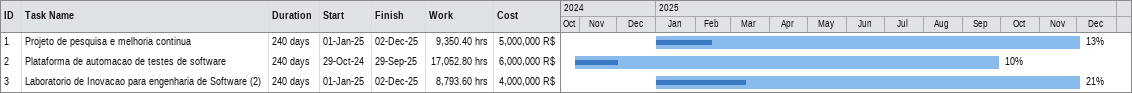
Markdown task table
| ID | Task | Duration | Start | Finish | % complete | Work (h) | Cost (R$) |
|---|---|---|---|---|---|---|---|
| 1 | Projeto de pesquisa e melhoria continua | 240d | 2025-01-01 | 2025-12-02 | 13 | 9350.40 | 5000000 |
| 2 | Plataforma de automacao de testes de software | 240d | 2024-10-29 | 2025-09-29 | 10 | 17052.80 | 6000000 |
| 3 | Laboratorio de Inovacao para engenharia de Software (2) | 240d | 2025-01-01 | 2025-12-02 | 21 | 8793.60 | 4000000 |
